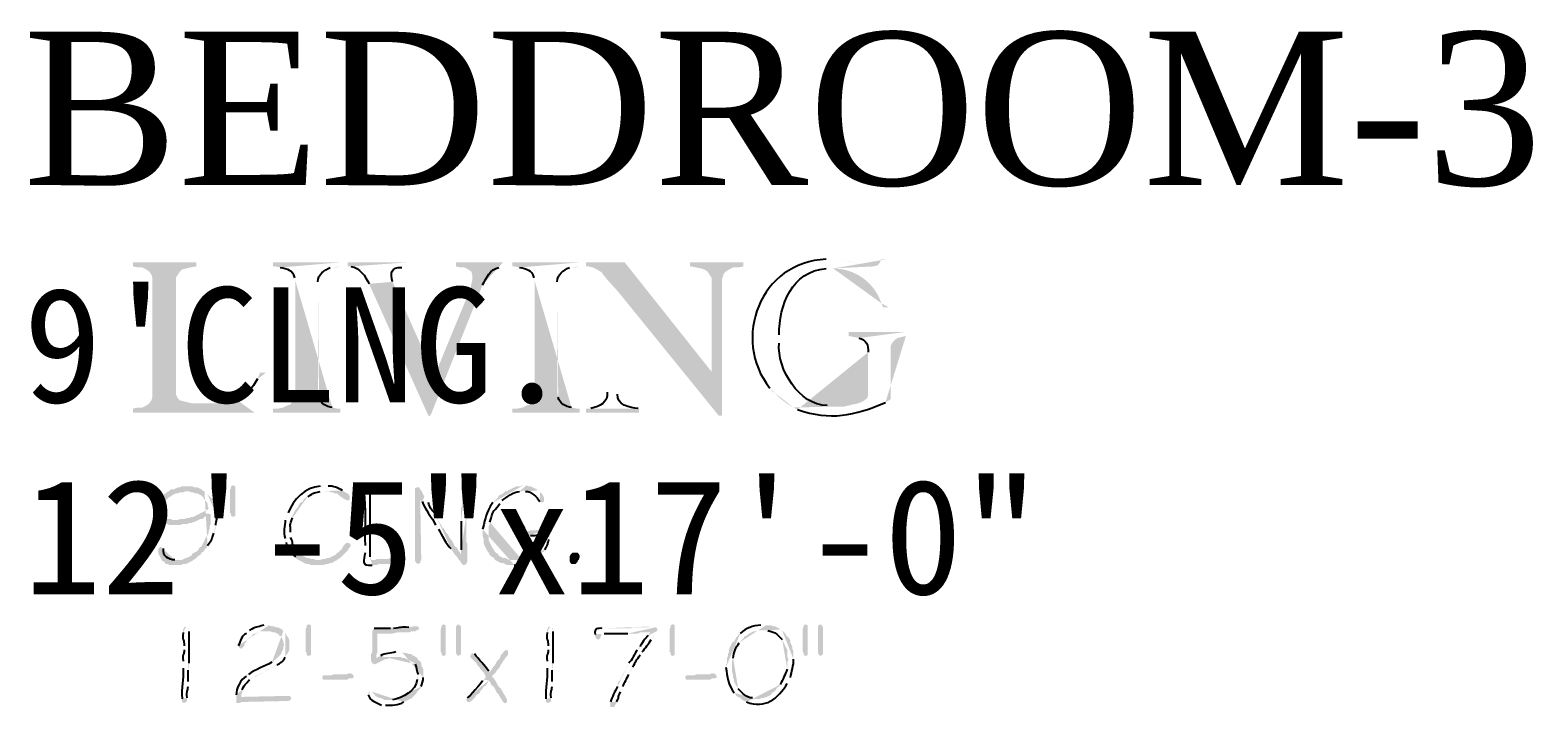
# Model space of a CAD drawing. Header units: inches. Extents: x -167 to 6071, y -6287 to -2731.
# Drawn here: x -69.9 to 8.5, y -5691 to -5655.6 of the extents above; entities that cross this region are included whole.
import ezdxf

# ---------------------------------------------------------------- set-up
doc = ezdxf.new("R2010")
doc.units = ezdxf.units.IN
doc.header["$LTSCALE"] = 96
doc.header["$MEASUREMENT"] = 0
doc.layers.add('Door label', color=5, linetype='Continuous', lineweight=5)
doc.layers.add('PDF_Geometry', color=7, linetype='Continuous', true_color=0x4a4a4a)
doc.layers.add('PDF_Solid Fills', color=7, linetype='Continuous')
doc.styles.get("Standard").update_dxf_attribs({"font": 'arial.ttf'})

msp = doc.modelspace()

# ---------------------------------------------------------------- hatches: boundary and pattern name
at = {"layer": 'PDF_Solid Fills', "transparency": 33554559}
for points in [[(-61.217, -5667.722), (-64.523, -5667.722), (-64.523, -5667.935), (-64.257, -5667.989), (-64.043, -5667.989), (-63.83, -5668.095), (-63.67, -5668.202), (-63.563, -5668.362), (-63.51, -5668.522), (-63.51, -5674.762), (-63.563, -5674.922), (-63.67, -5675.082), (-60.843, -5675.082), (-61.377, -5675.082), (-61.643, -5675.029), (-61.857, -5674.975), (-62.07, -5674.922), (-62.177, -5674.815), (-62.23, -5674.709), (-62.283, -5674.602), (-62.283, -5668.522), (-62.177, -5668.362), (-62.07, -5668.202), (-61.963, -5668.095), (-61.75, -5668.042), (-61.537, -5667.989), (-61.217, -5667.935)], [(-38.87, -5667.722), (-40.897, -5667.722), (-40.897, -5667.935), (-40.737, -5667.935), (-40.523, -5667.989), (-40.31, -5668.095), (-40.15, -5668.202), (-40.097, -5668.202), (-39.99, -5668.362), (-39.777, -5668.629), (-39.243, -5669.215), (-33.963, -5675.722), (-34.337, -5673.429)], [(-32.683, -5667.722), (-35.457, -5667.722), (-35.457, -5667.935), (-35.403, -5667.935), (-34.87, -5668.042), (-34.71, -5668.095), (-34.55, -5668.202), (-34.337, -5668.522), (-34.337, -5673.429), (-33.963, -5675.722), (-33.803, -5675.722), (-33.803, -5668.629), (-33.75, -5668.469), (-33.697, -5668.309), (-33.59, -5668.202), (-33.43, -5668.095), (-33.217, -5667.989), (-32.95, -5667.989), (-32.683, -5667.935)], [(-61.697, -5679.402), (-61.963, -5679.402), (-62.07, -5679.455), (-62.177, -5679.455), (-62.283, -5679.509), (-62.39, -5679.562), (-62.55, -5679.562), (-62.657, -5679.669), (-62.763, -5679.722), (-62.817, -5679.775), (-62.923, -5679.829), (-63.03, -5679.935), (-63.083, -5679.989), (-63.137, -5680.095), (-63.243, -5680.202), (-63.297, -5680.309), (-63.35, -5680.469), (-63.35, -5680.842), (-63.243, -5681.055), (-63.19, -5681.162), (-62.283, -5681.162), (-62.443, -5681.162), (-62.55, -5681.109), (-62.657, -5681.109), (-62.763, -5681.055), (-62.87, -5681.002), (-62.923, -5680.949), (-63.03, -5680.842), (-63.083, -5680.735), (-63.083, -5680.629), (-63.03, -5680.522), (-63.03, -5680.415), (-62.923, -5680.255), (-62.87, -5680.149), (-62.763, -5680.095), (-62.657, -5679.989), (-62.55, -5679.935), (-62.497, -5679.882), (-62.39, -5679.829), (-62.283, -5679.775), (-62.177, -5679.775), (-62.07, -5679.722), (-61.91, -5679.722), (-61.803, -5679.669), (-60.79, -5679.669), (-60.897, -5679.615), (-60.95, -5679.562), (-61.057, -5679.509), (-61.163, -5679.455), (-61.323, -5679.455), (-61.43, -5679.402), (-61.537, -5679.402)], [(-59.19, -5679.615), (-59.19, -5680.949), (-59.297, -5681.002), (-59.403, -5680.949), (-59.403, -5680.842), (-59.457, -5680.789), (-59.457, -5679.615), (-59.403, -5679.455), (-59.403, -5679.402), (-59.297, -5679.349), (-59.19, -5679.402)], [(-49.697, -5679.455), (-49.803, -5679.509), (-49.803, -5683.295), (-49.75, -5683.402), (-49.643, -5683.455), (-49.537, -5683.402), (-49.537, -5683.349), (-49.483, -5683.242), (-49.537, -5680.042), (-49.323, -5679.935), (-49.377, -5679.829), (-49.43, -5679.722), (-49.483, -5679.615), (-49.537, -5679.562), (-49.59, -5679.455)], [(-53.537, -5679.669), (-54.55, -5679.669), (-54.283, -5679.669), (-54.177, -5679.722), (-54.07, -5679.722), (-54.017, -5679.775), (-53.91, -5679.775), (-53.803, -5679.829), (-53.697, -5679.935), (-53.59, -5679.989), (-53.537, -5680.042), (-53.323, -5680.149), (-53.217, -5680.095), (-53.217, -5679.935), (-53.27, -5679.829), (-53.323, -5679.775), (-53.43, -5679.722)], [(-60.95, -5680.789), (-61.057, -5680.842), (-61.163, -5680.895), (-61.27, -5680.949), (-61.377, -5681.002), (-61.483, -5681.002), (-61.59, -5681.055), (-61.697, -5681.055), (-61.857, -5681.109), (-62.07, -5681.109), (-62.177, -5681.162), (-63.19, -5681.162), (-63.083, -5681.215), (-63.03, -5681.269), (-62.923, -5681.322), (-62.87, -5681.375), (-62.71, -5681.375), (-62.603, -5681.429), (-62.07, -5681.429), (-61.963, -5681.375), (-61.697, -5681.375), (-61.59, -5681.322), (-61.483, -5681.322), (-61.377, -5681.269), (-61.323, -5681.269), (-61.11, -5681.162), (-61.003, -5681.109), (-60.897, -5681.109), (-60.79, -5681.002), (-60.683, -5680.949), (-60.577, -5680.895), (-60.523, -5680.842)], [(-53.323, -5682.335), (-53.43, -5682.389), (-53.537, -5682.495), (-53.59, -5682.602), (-53.643, -5682.709), (-53.75, -5682.762), (-53.75, -5682.815), (-53.857, -5682.869), (-53.963, -5682.975), (-54.07, -5683.029), (-54.177, -5683.082), (-54.283, -5683.135), (-54.39, -5683.135), (-54.497, -5683.189), (-54.603, -5683.189), (-54.763, -5683.242), (-55.883, -5683.242), (-55.777, -5683.295), (-55.67, -5683.349), (-55.617, -5683.402), (-55.457, -5683.455), (-55.35, -5683.455), (-55.243, -5683.509), (-54.55, -5683.509), (-54.443, -5683.455), (-54.337, -5683.455), (-54.23, -5683.402), (-54.123, -5683.402), (-54.07, -5683.349), (-53.963, -5683.295), (-53.857, -5683.242), (-53.803, -5683.189), (-53.697, -5683.135), (-53.483, -5682.922), (-53.43, -5682.869), (-53.323, -5682.762), (-53.27, -5682.655), (-53.217, -5682.602), (-53.163, -5682.495), (-53.217, -5682.389)], [(-50.497, -5683.135), (-51.137, -5683.135), (-51.19, -5683.189), (-51.777, -5683.189), (-51.883, -5683.242), (-52.15, -5683.242), (-50.283, -5683.242), (-50.337, -5683.135), (-50.39, -5683.135)], [(-41.537, -5683.455), (-41.643, -5683.455), (-41.697, -5683.402), (-41.75, -5683.295), (-41.75, -5683.082), (-41.697, -5682.975), (-41.59, -5682.869), (-41.323, -5682.869), (-41.27, -5682.922), (-41.217, -5683.029), (-41.217, -5683.082), (-41.27, -5683.242), (-41.323, -5683.295), (-41.323, -5683.349), (-41.43, -5683.455)], [(-55.243, -5686.869), (-55.243, -5688.202), (-55.35, -5688.255), (-55.457, -5688.202), (-55.457, -5688.095), (-55.51, -5688.042), (-55.51, -5686.869), (-55.457, -5686.709), (-55.457, -5686.655), (-55.35, -5686.602), (-55.243, -5686.655)], [(-48.31, -5686.602), (-48.417, -5686.655), (-48.417, -5686.709), (-48.47, -5686.869), (-48.47, -5688.042), (-48.417, -5688.095), (-48.417, -5688.202), (-48.31, -5688.255), (-48.203, -5688.202), (-48.203, -5686.655)], [(-47.563, -5686.602), (-47.67, -5686.709), (-47.67, -5688.095), (-47.617, -5688.202), (-47.563, -5688.255), (-47.457, -5688.202), (-47.403, -5688.149), (-47.403, -5686.762), (-47.457, -5686.655)], [(-36.257, -5686.869), (-36.257, -5688.202), (-36.363, -5688.255), (-36.47, -5688.202), (-36.47, -5688.095), (-36.523, -5688.042), (-36.523, -5686.869), (-36.47, -5686.709), (-36.47, -5686.655), (-36.363, -5686.602), (-36.257, -5686.655)], [(-29.43, -5686.602), (-29.537, -5686.655), (-29.537, -5686.709), (-29.59, -5686.869), (-29.59, -5688.042), (-29.537, -5688.095), (-29.537, -5688.202), (-29.43, -5688.255), (-29.323, -5688.202), (-29.323, -5686.655)], [(-28.683, -5686.602), (-28.79, -5686.709), (-28.79, -5688.095), (-28.737, -5688.202), (-28.683, -5688.255), (-28.577, -5688.202), (-28.523, -5688.149), (-28.523, -5686.762), (-28.577, -5686.655)], [(-45.057, -5687.935), (-45.11, -5687.989), (-45.163, -5687.989), (-45.217, -5688.095), (-45.323, -5688.202), (-45.377, -5688.362), (-45.43, -5688.415), (-45.537, -5688.522), (-45.643, -5688.735), (-45.75, -5688.842), (-45.803, -5688.949), (-45.857, -5689.002), (-45.91, -5689.109), (-46.23, -5689.109), (-46.123, -5689.322), (-46.123, -5689.375), (-46.23, -5689.482), (-45.963, -5689.535), (-45.91, -5689.589), (-45.803, -5689.802), (-45.697, -5689.855), (-45.537, -5690.175), (-45.43, -5690.282), (-45.377, -5690.389), (-45.27, -5690.549), (-45.217, -5690.655), (-45.163, -5690.709), (-45.057, -5690.709), (-45.003, -5690.602), (-45.003, -5690.549), (-45.11, -5690.335), (-45.217, -5690.175), (-45.217, -5690.122), (-45.27, -5690.069), (-45.323, -5689.962), (-45.377, -5689.909), (-45.483, -5689.802), (-45.59, -5689.589), (-45.697, -5689.429), (-45.803, -5689.322), (-45.59, -5689.109), (-45.537, -5689.002), (-45.43, -5688.895), (-45.323, -5688.682), (-45.27, -5688.629), (-45.217, -5688.522), (-45.163, -5688.469), (-45.11, -5688.362), (-45.003, -5688.255), (-44.95, -5688.149), (-44.95, -5687.989)], [(-51.723, -5688.309), (-51.83, -5688.362), (-51.243, -5688.415), (-51.137, -5688.362), (-50.977, -5688.362), (-50.87, -5688.309), (-50.71, -5688.309)], [(-53.163, -5689.162), (-53.27, -5689.162), (-53.377, -5689.215), (-54.07, -5689.215), (-54.177, -5689.269), (-54.603, -5689.269), (-54.657, -5689.375), (-54.603, -5689.482), (-53.323, -5689.482), (-53.27, -5689.429), (-53.11, -5689.429), (-53.003, -5689.375), (-53.003, -5689.322), (-53.057, -5689.215)], [(-34.23, -5689.162), (-34.337, -5689.162), (-34.443, -5689.215), (-35.137, -5689.215), (-35.243, -5689.269), (-35.67, -5689.269), (-35.723, -5689.375), (-35.67, -5689.482), (-34.39, -5689.482), (-34.337, -5689.429), (-34.177, -5689.429), (-34.07, -5689.375), (-34.07, -5689.322), (-34.123, -5689.215)], [(-56.417, -5690.335), (-58.87, -5690.389), (-59.137, -5690.389), (-59.137, -5690.709), (-58.923, -5690.709), (-58.87, -5690.655), (-56.47, -5690.602), (-56.417, -5690.602), (-56.31, -5690.549), (-56.257, -5690.495), (-56.31, -5690.389), (-56.31, -5690.335)]]:
    msp.add_hatch(color=256, dxfattribs=at).paths.add_polyline_path(points)
h = msp.add_hatch(color=256, dxfattribs=at)
h.paths.add_polyline_path([(-53.697, -5667.722), (-57.217, -5667.722), (-57.217, -5667.935), (-57.11, -5667.935), (-56.843, -5667.989)], flags=0)
h.paths.add_polyline_path([(-56.097, -5668.522), (-56.043, -5668.735), (-56.043, -5674.655), (-56.097, -5674.815), (-56.31, -5675.135), (-56.47, -5675.189), (-56.683, -5675.295), (-56.95, -5675.349), (-57.217, -5675.349), (-57.217, -5675.562), (-53.697, -5675.562), (-53.697, -5675.349), (-53.857, -5675.349), (-54.123, -5675.295)], flags=0)
h.paths.add_polyline_path([(-54.817, -5674.762), (-54.87, -5674.549), (-54.87, -5668.735)], flags=0)
h.paths.add_polyline_path([(-54.23, -5667.989), (-53.963, -5667.989), (-53.697, -5667.935)], flags=0)
h = msp.add_hatch(color=256, dxfattribs=at)
h.paths.add_polyline_path([(-50.177, -5667.722), (-53.323, -5667.722), (-53.323, -5667.935), (-53.163, -5667.935)], flags=0)
h.paths.add_polyline_path([(-52.203, -5668.842), (-49.11, -5675.722), (-48.79, -5673.642), (-50.977, -5668.735)], flags=0)
h.paths.add_polyline_path([(-50.497, -5667.989), (-50.177, -5667.935)], flags=0)
h = msp.add_hatch(color=256, dxfattribs=at)
h.paths.add_polyline_path([(-45.217, -5667.722), (-47.67, -5667.722), (-47.67, -5667.935), (-47.457, -5667.989), (-47.243, -5667.989), (-47.03, -5668.095), (-46.87, -5668.202), (-46.817, -5668.415), (-46.817, -5668.629), (-46.87, -5668.842), (-46.923, -5669.109), (-48.79, -5673.642), (-49.11, -5675.722), (-49.003, -5675.722), (-46.283, -5668.895)], flags=0)
h.paths.add_polyline_path([(-45.43, -5667.989), (-45.217, -5667.935)], flags=0)
h = msp.add_hatch(color=256, dxfattribs=at)
h.paths.add_polyline_path([(-41.217, -5667.722), (-44.737, -5667.722), (-44.737, -5667.935), (-44.63, -5667.935), (-44.363, -5667.989)], flags=0)
h.paths.add_polyline_path([(-43.617, -5668.522), (-43.563, -5668.735), (-43.563, -5674.655), (-43.617, -5674.815), (-43.83, -5675.135), (-43.99, -5675.189), (-44.203, -5675.295), (-44.47, -5675.349), (-44.737, -5675.349), (-44.737, -5675.562), (-41.217, -5675.562), (-41.217, -5675.349), (-41.377, -5675.349), (-41.643, -5675.295)], flags=0)
h.paths.add_polyline_path([(-42.337, -5674.762), (-42.39, -5674.549), (-42.39, -5668.735)], flags=0)
h.paths.add_polyline_path([(-41.75, -5667.989), (-41.483, -5667.989), (-41.217, -5667.935)], flags=0)
h = msp.add_hatch(color=256, dxfattribs=at)
h.paths.add_polyline_path([(-28.15, -5667.562), (-28.363, -5667.562)], flags=0)
h.paths.add_polyline_path([(-31.297, -5674.282), (-31.137, -5674.495), (-31.083, -5674.495)], flags=0)
h.paths.add_polyline_path([(-31.083, -5674.495, 0.080013), (-30.07, -5675.295)], flags=0)
h.paths.add_polyline_path([(-30.07, -5675.295), (-27.883, -5675.242), (-28.097, -5675.242), (-28.31, -5675.189)], flags=0)
h.paths.add_polyline_path([(-30.817, -5671.935), (-30.817, -5671.509)], flags=0)
h.paths.add_polyline_path([(-28.363, -5668.042), (-28.097, -5668.042), (-25.91, -5667.935), (-26.07, -5667.935)], flags=0)
h.paths.add_polyline_path([(-27.67, -5667.562, 0.007389), (-26.07, -5667.935)], flags=0)
h.paths.add_polyline_path([(-27.67, -5667.562), (-27.937, -5667.562)], flags=0)
h = msp.add_hatch(color=256, dxfattribs=at)
h.paths.add_polyline_path([(-25.217, -5667.562), (-25.483, -5667.562), (-25.59, -5667.775), (-25.697, -5667.882), (-25.91, -5667.935), (-28.097, -5668.042), (-27.99, -5668.042)], flags=0)
h.paths.add_polyline_path([(-25.483, -5669.855, 0.323369), (-27.99, -5668.042)], flags=0)
h.paths.add_polyline_path([(-25.483, -5669.855), (-25.377, -5670.069), (-25.11, -5670.069)], flags=0)
h = msp.add_hatch(color=256, dxfattribs=at)
h.paths.add_polyline_path([(-39.777, -5668.629), (-39.777, -5674.495)], flags=0)
h.paths.add_polyline_path([(-40.63, -5675.349), (-40.897, -5675.349), (-40.897, -5675.562), (-38.123, -5675.562), (-38.123, -5675.349), (-38.177, -5675.349)], flags=0)
h.paths.add_polyline_path([(-39.243, -5674.602), (-39.243, -5669.215)], flags=0)
h = msp.add_hatch(color=256, dxfattribs=at)
h.paths.add_polyline_path([(-24.203, -5671.349), (-27.19, -5671.349), (-27.19, -5671.562), (-26.657, -5671.669)], flags=0)
h.paths.add_polyline_path([(-26.177, -5672.415), (-26.177, -5674.655), (-26.23, -5674.815), (-26.443, -5674.975), (-26.71, -5675.082), (-26.977, -5675.135), (-27.19, -5675.189), (-27.403, -5675.242), (-27.883, -5675.242), (-30.07, -5675.295), (-29.857, -5675.402)], flags=0)
h.paths.add_polyline_path([(-25.27, -5675.029), (-25.003, -5674.869), (-25.003, -5672.095), (-24.897, -5671.882), (-24.79, -5671.775), (-24.63, -5671.669), (-24.417, -5671.615), (-24.203, -5671.562)], flags=0)
h = msp.add_hatch(color=256, dxfattribs=at)
h.paths.add_polyline_path([(-57.59, -5673.482), (-57.91, -5673.482), (-57.91, -5673.535), (-58.017, -5673.802)], flags=0)
h.paths.add_polyline_path([(-59.137, -5674.869), (-59.297, -5674.922), (-59.51, -5674.975), (-59.723, -5675.029), (-59.99, -5675.029), (-60.257, -5675.082), (-63.67, -5675.082), (-63.83, -5675.189), (-64.043, -5675.295), (-64.257, -5675.295), (-64.523, -5675.349), (-64.523, -5675.562), (-58.177, -5675.562)], flags=0)
h = msp.add_hatch(color=256, dxfattribs=at)
h.paths.add_polyline_path([(-54.55, -5679.349), (-54.657, -5679.349), (-54.763, -5679.402)], flags=0)
h.paths.add_polyline_path([(-56.417, -5680.789), (-56.523, -5681.002), (-56.577, -5681.162)], flags=0)
h.paths.add_polyline_path([(-56.577, -5682.122), (-56.577, -5682.229), (-56.523, -5682.335)], flags=0)
h.paths.add_polyline_path([(-56.043, -5683.082), (-55.99, -5683.189), (-55.883, -5683.242), (-54.87, -5683.242), (-54.977, -5683.242), (-55.137, -5683.189), (-55.243, -5683.189), (-55.35, -5683.135), (-55.457, -5683.135), (-55.563, -5683.082), (-55.67, -5683.029), (-55.723, -5682.975), (-55.83, -5682.869), (-55.937, -5682.815), (-55.937, -5682.762), (-56.043, -5682.655), (-56.097, -5682.602)], flags=0)
h.paths.add_polyline_path([(-56.31, -5682.069), (-56.31, -5681.802)], flags=0)
h.paths.add_polyline_path([(-56.203, -5681.055), (-56.203, -5680.949), (-56.043, -5680.629), (-55.937, -5680.522), (-55.883, -5680.415), (-55.83, -5680.309), (-55.777, -5680.255), (-55.67, -5680.202), (-55.617, -5680.095), (-55.51, -5679.989), (-55.403, -5679.935)], flags=0)
h.paths.add_polyline_path([(-54.763, -5679.669), (-53.537, -5679.669), (-53.59, -5679.615)], flags=0)
h.paths.add_polyline_path([(-54.337, -5679.402), (-54.443, -5679.349)], flags=0)
h = msp.add_hatch(color=256, dxfattribs=at)
h.paths.add_polyline_path([(-52.31, -5679.455), (-52.417, -5679.509), (-52.47, -5679.669)], flags=0)
h.paths.add_polyline_path([(-52.417, -5682.495), (-52.417, -5682.869)], flags=0)
h.paths.add_polyline_path([(-52.043, -5683.509), (-51.83, -5683.509), (-51.67, -5683.455), (-50.977, -5683.455), (-50.87, -5683.402), (-50.497, -5683.402), (-50.39, -5683.349), (-50.337, -5683.349), (-50.283, -5683.242), (-52.15, -5683.242), (-52.15, -5683.082)], flags=0)
h.paths.add_polyline_path([(-52.15, -5679.615), (-52.203, -5679.509)], flags=0)
h = msp.add_hatch(color=256, dxfattribs=at)
h.paths.add_polyline_path([(-47.19, -5679.455), (-47.297, -5679.509), (-47.35, -5679.669), (-47.35, -5680.469), (-47.403, -5680.522), (-47.403, -5681.215)], flags=0)
h.paths.add_polyline_path([(-47.403, -5682.709), (-47.403, -5682.975), (-47.723, -5682.975), (-47.617, -5683.082), (-47.563, -5683.189), (-47.457, -5683.295), (-47.403, -5683.402), (-47.35, -5683.455), (-47.297, -5683.509), (-47.243, -5683.509), (-47.137, -5683.455), (-47.083, -5683.349), (-47.083, -5682.389), (-47.137, -5682.282), (-47.137, -5681.109), (-47.083, -5681.002), (-47.083, -5680.629)], flags=0)
h.paths.add_polyline_path([(-47.083, -5679.775), (-47.083, -5679.509)], flags=0)
h = msp.add_hatch(color=256, dxfattribs=at)
h.paths.add_polyline_path([(-44.15, -5679.349), (-44.203, -5679.349), (-44.31, -5679.402), (-44.523, -5679.402), (-44.63, -5679.455), (-44.737, -5679.509), (-44.843, -5679.562), (-44.95, -5679.615), (-45.057, -5679.669), (-45.11, -5679.669), (-45.217, -5679.775), (-45.323, -5679.829), (-45.43, -5679.882), (-45.483, -5679.989), (-45.59, -5680.095), (-45.643, -5680.149), (-45.75, -5680.255)], flags=0)
h.paths.add_polyline_path([(-46.283, -5681.642), (-46.283, -5682.015), (-46.23, -5682.122), (-46.23, -5682.389), (-46.177, -5682.495), (-46.123, -5682.602), (-46.07, -5682.709), (-46.017, -5682.815), (-45.963, -5682.869), (-45.91, -5682.975), (-45.803, -5683.082), (-45.697, -5683.135), (-45.643, -5683.242), (-45.537, -5683.295), (-45.43, -5683.349), (-45.323, -5683.402), (-45.217, -5683.402), (-45.11, -5683.455), (-45.003, -5683.509), (-44.63, -5683.509)], flags=0)
h.paths.add_polyline_path([(-44.043, -5683.455), (-43.937, -5683.402), (-43.83, -5683.349), (-43.723, -5683.295), (-43.617, -5683.242), (-44.897, -5683.242), (-45.003, -5683.189), (-45.11, -5683.135), (-45.217, -5683.135), (-45.323, -5683.082), (-45.43, -5683.029), (-45.483, -5682.922), (-45.59, -5682.869), (-45.643, -5682.815), (-45.697, -5682.709), (-45.75, -5682.655), (-45.963, -5682.229), (-45.963, -5681.482), (-45.91, -5681.375), (-45.91, -5681.269)], flags=0)
h.paths.add_polyline_path([(-45.377, -5680.309), (-45.323, -5680.255), (-45.27, -5680.149)], flags=0)
h.paths.add_polyline_path([(-44.363, -5679.669), (-44.257, -5679.669), (-44.15, -5679.615), (-43.403, -5679.615), (-43.457, -5679.562), (-43.563, -5679.509), (-43.67, -5679.455), (-43.777, -5679.402), (-43.883, -5679.402), (-43.99, -5679.349)], flags=0)
h = msp.add_hatch(color=256, dxfattribs=at)
h.paths.add_polyline_path([(-43.403, -5679.615), (-44.15, -5679.615), (-44.043, -5679.669)], flags=0)
h.paths.add_polyline_path([(-43.297, -5680.202), (-43.19, -5680.255), (-43.083, -5680.202), (-43.083, -5679.989), (-43.19, -5679.775), (-43.297, -5679.722)], flags=0)
h = msp.add_hatch(color=256, dxfattribs=at)
h.paths.add_polyline_path([(-60.79, -5679.669), (-61.697, -5679.669), (-61.59, -5679.669), (-61.483, -5679.722), (-61.377, -5679.722), (-61.27, -5679.775), (-61.163, -5679.775), (-61.057, -5679.829), (-60.95, -5679.882), (-60.897, -5679.935), (-60.843, -5679.989), (-60.79, -5680.095), (-60.683, -5680.202), (-60.63, -5680.309), (-60.63, -5680.415), (-60.577, -5680.522), (-60.63, -5680.629), (-60.737, -5680.682), (-60.843, -5680.735), (-60.95, -5680.789), (-60.523, -5680.842), (-60.47, -5680.842), (-60.47, -5681.375), (-60.523, -5681.482), (-60.523, -5681.642), (-60.577, -5681.749), (-60.577, -5681.855), (-60.63, -5681.962), (-60.683, -5682.015), (-60.95, -5682.549), (-61.057, -5682.602), (-61.11, -5682.709), (-61.217, -5682.815), (-61.43, -5682.922), (-61.483, -5683.029), (-61.59, -5683.082), (-61.697, -5683.135), (-61.75, -5683.135), (-61.857, -5683.189), (-61.963, -5683.242), (-62.337, -5683.242), (-61.43, -5683.295), (-61.377, -5683.242), (-61.27, -5683.189), (-61.217, -5683.135), (-61.11, -5683.029), (-61.003, -5682.975), (-60.95, -5682.869), (-60.843, -5682.815), (-60.79, -5682.709), (-60.683, -5682.602), (-60.63, -5682.495)], flags=0)
h.paths.add_polyline_path([(-60.31, -5681.855), (-60.257, -5681.802), (-60.257, -5681.695), (-60.203, -5681.589), (-60.203, -5681.429)], flags=0)
h.paths.add_polyline_path([(-60.203, -5680.789), (-60.203, -5680.522), (-60.31, -5680.309), (-60.31, -5680.202), (-60.363, -5680.095), (-60.417, -5680.042), (-60.523, -5679.935), (-60.63, -5679.829), (-60.683, -5679.722)], flags=0)
h = msp.add_hatch(color=256, dxfattribs=at)
h.paths.add_polyline_path([(-49.323, -5679.935), (-49.537, -5680.042), (-49.537, -5680.095), (-49.43, -5680.202)], flags=0)
h.paths.add_polyline_path([(-48.737, -5681.429), (-48.683, -5681.535), (-48.577, -5681.642)], flags=0)
h.paths.add_polyline_path([(-47.937, -5682.655), (-47.83, -5682.815), (-47.723, -5682.975), (-47.403, -5682.975), (-47.457, -5682.869), (-47.51, -5682.815), (-47.563, -5682.709), (-47.617, -5682.602), (-47.723, -5682.549), (-47.83, -5682.335), (-47.883, -5682.229), (-47.99, -5682.122), (-48.097, -5681.909), (-48.203, -5681.802), (-48.31, -5681.589), (-48.363, -5681.589), (-48.417, -5681.482), (-48.47, -5681.375), (-48.523, -5681.322), (-48.79, -5680.789)], flags=0)
h.paths.add_polyline_path([(-49.11, -5680.255), (-49.163, -5680.149), (-49.217, -5680.042)], flags=0)
h = msp.add_hatch(color=256, dxfattribs=at)
h.paths.add_polyline_path([(-42.923, -5681.589), (-43.51, -5681.695), (-43.777, -5681.695), (-43.883, -5681.749), (-44.363, -5681.749), (-44.47, -5681.802), (-44.577, -5681.802), (-44.63, -5681.909), (-44.577, -5682.015), (-44.523, -5682.015), (-44.417, -5682.069), (-44.31, -5682.069), (-44.203, -5682.015), (-43.883, -5682.015), (-43.777, -5681.962)], flags=0)
h.paths.add_polyline_path([(-43.19, -5681.909), (-43.083, -5681.909), (-42.763, -5681.855), (-42.763, -5681.749), (-42.817, -5681.642)], flags=0)
h = msp.add_hatch(color=256, dxfattribs=at)
h.paths.add_polyline_path([(-42.763, -5681.855), (-43.083, -5681.909), (-43.083, -5681.962)], flags=0)
h.paths.add_polyline_path([(-43.457, -5682.815), (-43.563, -5682.869), (-43.563, -5682.922), (-43.67, -5682.975)], flags=0)
h.paths.add_polyline_path([(-44.417, -5683.242), (-44.577, -5683.242), (-43.617, -5683.242), (-43.51, -5683.189), (-43.457, -5683.135), (-43.35, -5683.082), (-43.243, -5682.975), (-43.19, -5682.869), (-43.083, -5682.815), (-43.03, -5682.709)], flags=0)
h.paths.add_polyline_path([(-42.817, -5682.175), (-42.763, -5682.069), (-42.763, -5681.962)], flags=0)
h = msp.add_hatch(color=256, dxfattribs=at)
h.paths.add_polyline_path([(-63.083, -5682.549), (-63.137, -5682.602), (-63.19, -5682.655), (-63.19, -5682.922), (-63.03, -5683.242), (-62.977, -5683.295), (-62.87, -5683.349), (-62.817, -5683.455), (-62.71, -5683.455), (-62.603, -5683.509), (-62.017, -5683.509), (-61.91, -5683.455), (-61.75, -5683.455), (-61.643, -5683.402), (-61.537, -5683.349), (-61.43, -5683.295), (-62.337, -5683.242)], flags=0)
h.paths.add_polyline_path([(-62.923, -5682.655), (-62.977, -5682.549)], flags=0)
h = msp.add_hatch(color=256, dxfattribs=at)
h.paths.add_polyline_path([(-61.75, -5686.709), (-61.857, -5686.762), (-61.91, -5686.922), (-61.91, -5687.029)], flags=0)
h.paths.add_polyline_path([(-61.857, -5687.722), (-61.857, -5687.935)], flags=0)
h.paths.add_polyline_path([(-61.91, -5688.522), (-61.91, -5688.895)], flags=0)
h.paths.add_polyline_path([(-61.963, -5690.495), (-61.963, -5690.655), (-61.857, -5690.709), (-61.75, -5690.655), (-61.697, -5690.602), (-61.697, -5690.442)], flags=0)
h.paths.add_polyline_path([(-61.643, -5689.855), (-61.643, -5689.589)], flags=0)
h.paths.add_polyline_path([(-61.643, -5689.002), (-61.643, -5688.735), (-61.59, -5688.629)], flags=0)
h.paths.add_polyline_path([(-61.59, -5686.975), (-61.59, -5686.869), (-61.643, -5686.762)], flags=0)
h = msp.add_hatch(color=256, dxfattribs=at)
h.paths.add_polyline_path([(-57.537, -5686.655), (-57.697, -5686.655)], flags=0)
h.paths.add_polyline_path([(-58.443, -5686.922), (-58.497, -5686.975), (-58.603, -5687.082)], flags=0)
h.paths.add_polyline_path([(-59.03, -5687.722), (-58.977, -5687.829), (-58.87, -5687.882), (-58.817, -5687.829), (-58.71, -5687.722), (-58.71, -5687.669), (-58.657, -5687.562), (-58.603, -5687.509), (-58.603, -5687.455), (-58.55, -5687.402), (-58.443, -5687.295), (-58.337, -5687.242), (-58.283, -5687.135), (-58.177, -5687.082), (-58.123, -5687.082), (-58.017, -5687.029), (-57.91, -5686.975), (-56.683, -5686.975), (-56.737, -5686.869), (-56.843, -5686.815), (-56.95, -5686.762), (-57.057, -5686.762), (-57.163, -5686.709), (-57.27, -5686.709), (-57.43, -5686.655)], flags=0)
h = msp.add_hatch(color=256, dxfattribs=at)
h.paths.add_polyline_path([(-49.75, -5686.709), (-49.91, -5686.709), (-50.123, -5686.762)], flags=0)
h.paths.add_polyline_path([(-50.923, -5686.815), (-51.083, -5686.815)], flags=0)
h.paths.add_polyline_path([(-51.937, -5686.815), (-51.99, -5686.869), (-52.043, -5686.975), (-52.043, -5688.042), (-52.097, -5688.149), (-52.097, -5688.522), (-52.043, -5688.629), (-51.937, -5688.682), (-51.883, -5688.682), (-51.777, -5688.629), (-51.67, -5688.575), (-51.563, -5688.522), (-51.457, -5688.469), (-51.35, -5688.415), (-51.243, -5688.415), (-51.83, -5688.362), (-51.83, -5688.202), (-51.777, -5688.095), (-51.777, -5687.082), (-50.977, -5687.082), (-50.763, -5687.029), (-50.123, -5687.029), (-50.017, -5686.975), (-49.803, -5686.975), (-49.75, -5686.922), (-49.697, -5686.922), (-49.643, -5686.869), (-49.59, -5686.869), (-49.59, -5686.815), (-49.643, -5686.762), (-49.643, -5686.709)], flags=0)
h = msp.add_hatch(color=256, dxfattribs=at)
h.paths.add_polyline_path([(-42.763, -5686.709), (-42.87, -5686.762), (-42.923, -5686.922), (-42.923, -5687.029)], flags=0)
h.paths.add_polyline_path([(-42.87, -5687.722), (-42.87, -5687.935)], flags=0)
h.paths.add_polyline_path([(-42.923, -5688.522), (-42.923, -5688.895)], flags=0)
h.paths.add_polyline_path([(-42.977, -5690.495), (-42.977, -5690.655), (-42.87, -5690.709), (-42.763, -5690.655), (-42.71, -5690.602), (-42.71, -5690.442)], flags=0)
h.paths.add_polyline_path([(-42.657, -5689.855), (-42.657, -5689.589)], flags=0)
h.paths.add_polyline_path([(-42.657, -5689.002), (-42.657, -5688.735), (-42.603, -5688.629)], flags=0)
h.paths.add_polyline_path([(-42.603, -5686.975), (-42.603, -5686.869), (-42.657, -5686.762)], flags=0)
h = msp.add_hatch(color=256, dxfattribs=at)
h.paths.add_polyline_path([(-37.377, -5686.709), (-37.537, -5686.709), (-37.643, -5686.762), (-38.443, -5686.762), (-38.55, -5686.815), (-40.043, -5686.815)], flags=0)
h.paths.add_polyline_path([(-40.417, -5687.135), (-40.417, -5687.242), (-40.363, -5687.295), (-40.363, -5687.349), (-40.257, -5687.402), (-40.15, -5687.349), (-40.15, -5687.295), (-40.097, -5687.189), (-40.097, -5687.135), (-40.15, -5687.082), (-39.937, -5687.082)], flags=0)
h.paths.add_polyline_path([(-38.71, -5687.082), (-38.177, -5687.082), (-38.07, -5687.029), (-37.537, -5687.029), (-37.217, -5686.975), (-37.163, -5686.922), (-37.163, -5686.869), (-37.217, -5686.762), (-37.27, -5686.762)], flags=0)
h = msp.add_hatch(color=256, dxfattribs=at)
h.paths.add_polyline_path([(-31.617, -5686.602), (-31.777, -5686.655)], flags=0)
h.paths.add_polyline_path([(-32.843, -5687.082), (-32.95, -5687.135), (-32.95, -5687.189), (-33.057, -5687.295), (-33.163, -5687.509), (-33.27, -5687.562), (-33.377, -5687.775), (-33.43, -5687.935), (-33.43, -5688.042), (-33.483, -5688.149), (-33.483, -5688.255), (-33.537, -5688.362), (-33.537, -5688.629), (-33.59, -5688.735), (-33.59, -5688.842)], flags=0)
h.paths.add_polyline_path([(-33.163, -5690.175), (-33.057, -5690.282), (-33.057, -5690.335), (-32.95, -5690.389), (-32.843, -5690.442), (-32.737, -5690.549), (-31.937, -5690.495), (-32.097, -5690.495), (-32.203, -5690.442)], flags=0)
h.paths.add_polyline_path([(-32.95, -5689.962), (-33.003, -5689.855), (-33.057, -5689.802), (-33.163, -5689.589), (-33.163, -5689.482), (-33.217, -5689.375), (-33.217, -5689.215), (-33.27, -5689.109), (-33.27, -5688.522), (-33.217, -5688.362)], flags=0)
h.paths.add_polyline_path([(-32.897, -5687.562), (-32.683, -5687.349), (-32.63, -5687.242), (-32.523, -5687.189), (-32.417, -5687.135), (-32.363, -5687.082), (-32.257, -5687.029), (-32.15, -5686.975), (-32.043, -5686.975), (-31.883, -5686.922), (-31.67, -5686.922), (-30.763, -5686.869), (-30.817, -5686.815), (-30.923, -5686.762), (-31.03, -5686.709), (-31.137, -5686.709), (-31.243, -5686.655), (-31.51, -5686.655)], flags=0)
h = msp.add_hatch(color=256, dxfattribs=at)
h.paths.add_polyline_path([(-56.683, -5686.975), (-57.537, -5686.975), (-57.323, -5686.975), (-57.217, -5687.029), (-57.11, -5687.029), (-57.003, -5687.082), (-56.897, -5687.135), (-56.897, -5687.189), (-56.79, -5687.242), (-56.683, -5687.455), (-56.683, -5687.562), (-56.63, -5687.669), (-56.683, -5687.775), (-56.683, -5687.882), (-56.79, -5688.095), (-56.79, -5688.149), (-56.897, -5688.255), (-56.95, -5688.309), (-57.057, -5688.415), (-57.163, -5688.469), (-57.163, -5688.522), (-57.27, -5688.575)], flags=0)
h.paths.add_polyline_path([(-58.497, -5689.215), (-58.55, -5689.215), (-58.603, -5689.322)], flags=0)
h.paths.add_polyline_path([(-59.137, -5690.282), (-59.137, -5690.389), (-58.87, -5690.389), (-58.87, -5690.282), (-58.817, -5690.122), (-58.817, -5690.015)], flags=0)
h.paths.add_polyline_path([(-58.443, -5689.482), (-58.337, -5689.429), (-58.23, -5689.375), (-58.123, -5689.269), (-58.017, -5689.269), (-57.803, -5689.162), (-57.75, -5689.109), (-57.59, -5689.055), (-57.483, -5689.002), (-57.323, -5688.895), (-57.217, -5688.842), (-57.11, -5688.789), (-57.003, -5688.735)], flags=0)
h.paths.add_polyline_path([(-56.577, -5688.309), (-56.523, -5688.202), (-56.47, -5688.149), (-56.417, -5688.042), (-56.363, -5687.935), (-56.363, -5687.455), (-56.417, -5687.295), (-56.47, -5687.242), (-56.577, -5687.029)], flags=0)
h = msp.add_hatch(color=256, dxfattribs=at)
h.paths.add_polyline_path([(-37.217, -5686.975), (-37.537, -5687.029), (-37.59, -5687.082), (-37.643, -5687.189)], flags=0)
h.paths.add_polyline_path([(-38.07, -5687.775), (-38.123, -5687.882), (-38.23, -5687.935)], flags=0)
h.paths.add_polyline_path([(-38.657, -5688.629), (-38.87, -5689.055), (-38.923, -5689.162), (-38.977, -5689.215), (-38.977, -5689.269), (-39.03, -5689.375), (-39.083, -5689.482), (-39.19, -5689.589), (-39.243, -5689.749), (-39.243, -5689.855)], flags=0)
h.paths.add_polyline_path([(-39.617, -5690.655), (-39.617, -5690.922), (-39.403, -5690.922), (-39.403, -5690.869), (-39.297, -5690.709), (-39.297, -5690.655)], flags=0)
h.paths.add_polyline_path([(-39.083, -5690.122), (-39.03, -5689.962), (-38.977, -5689.855)], flags=0)
h.paths.add_polyline_path([(-38.657, -5689.215), (-38.55, -5689.002), (-38.497, -5688.895), (-38.443, -5688.842)], flags=0)
h.paths.add_polyline_path([(-38.07, -5688.202), (-38.017, -5688.149), (-37.963, -5688.042)], flags=0)
h.paths.add_polyline_path([(-37.483, -5687.402), (-37.377, -5687.295), (-37.323, -5687.135), (-37.27, -5687.082)], flags=0)
h = msp.add_hatch(color=256, dxfattribs=at)
h.paths.add_polyline_path([(-30.763, -5686.869), (-31.67, -5686.922), (-31.403, -5686.922)], flags=0)
h.paths.add_polyline_path([(-30.657, -5687.402), (-30.55, -5687.615), (-30.497, -5687.722), (-30.443, -5687.829), (-30.39, -5687.935), (-30.39, -5688.309), (-30.337, -5688.415), (-30.337, -5688.469), (-30.39, -5688.575), (-30.39, -5688.949)], flags=0)
h.paths.add_polyline_path([(-30.763, -5689.749), (-30.817, -5689.855), (-30.923, -5689.909), (-30.977, -5690.015), (-31.083, -5690.122), (-31.19, -5690.175), (-31.243, -5690.282), (-31.35, -5690.335), (-31.457, -5690.389), (-31.617, -5690.442), (-31.723, -5690.442), (-31.83, -5690.495), (-31.937, -5690.495), (-32.737, -5690.549), (-32.63, -5690.602), (-32.523, -5690.655)], flags=0)
h.paths.add_polyline_path([(-30.39, -5689.695), (-30.23, -5689.375)], flags=0)
h.paths.add_polyline_path([(-30.07, -5688.415), (-30.07, -5688.042), (-30.123, -5687.882), (-30.123, -5687.775), (-30.23, -5687.562), (-30.23, -5687.455), (-30.283, -5687.349), (-30.337, -5687.295), (-30.443, -5687.189), (-30.497, -5687.082), (-30.55, -5687.029), (-30.657, -5686.922)], flags=0)
h = msp.add_hatch(color=256, dxfattribs=at)
h.paths.add_polyline_path([(-50.657, -5688.042), (-50.817, -5688.042)], flags=0)
h.paths.add_polyline_path([(-51.617, -5688.255), (-51.723, -5688.309), (-50.55, -5688.309), (-50.443, -5688.362), (-50.337, -5688.362), (-50.23, -5688.415), (-50.123, -5688.469), (-50.017, -5688.522), (-49.963, -5688.575), (-49.91, -5688.575), (-49.803, -5688.682)], flags=0)
h.paths.add_polyline_path([(-49.643, -5689.215), (-49.643, -5689.269), (-49.697, -5689.375), (-49.697, -5689.482)], flags=0)
h.paths.add_polyline_path([(-50.977, -5690.549), (-51.19, -5690.549), (-50.177, -5690.549), (-50.07, -5690.495), (-49.963, -5690.442), (-49.75, -5690.229), (-49.697, -5690.122), (-49.59, -5690.015), (-49.537, -5689.962), (-49.483, -5689.855)], flags=0)
h.paths.add_polyline_path([(-49.377, -5689.375), (-49.377, -5688.949), (-49.483, -5688.735), (-49.483, -5688.629), (-49.537, -5688.522), (-49.643, -5688.469), (-49.697, -5688.362), (-49.75, -5688.309), (-49.857, -5688.255), (-49.963, -5688.202), (-50.017, -5688.149), (-50.123, -5688.149), (-50.283, -5688.095), (-50.39, -5688.095), (-50.497, -5688.042)], flags=0)
h = msp.add_hatch(color=256, dxfattribs=at)
h.paths.add_polyline_path([(-46.817, -5688.095), (-46.87, -5688.149), (-46.923, -5688.255), (-46.923, -5688.309), (-46.87, -5688.362), (-46.603, -5688.629), (-46.55, -5688.735), (-46.443, -5688.842), (-46.39, -5688.949), (-46.283, -5689.055), (-46.23, -5689.109), (-45.91, -5689.109), (-45.963, -5689.055)], flags=0)
h.paths.add_polyline_path([(-46.71, -5688.149), (-46.763, -5688.149)], flags=0)
h = msp.add_hatch(color=256, dxfattribs=at)
h.paths.add_polyline_path([(-46.23, -5689.482), (-46.283, -5689.535)], flags=0)
h.paths.add_polyline_path([(-47.083, -5690.442), (-47.137, -5690.549), (-47.083, -5690.655), (-46.977, -5690.655), (-46.87, -5690.602), (-46.763, -5690.495), (-46.657, -5690.389), (-46.603, -5690.282), (-46.497, -5690.229), (-46.443, -5690.175), (-46.39, -5690.069), (-46.283, -5689.962), (-46.23, -5689.855), (-46.123, -5689.802), (-46.017, -5689.642), (-45.963, -5689.535)], flags=0)
h = msp.add_hatch(color=256, dxfattribs=at)
h.paths.add_polyline_path([(-52.15, -5690.122), (-52.203, -5690.122), (-52.257, -5690.229), (-52.257, -5690.282)], flags=0)
h.paths.add_polyline_path([(-51.563, -5690.815), (-51.35, -5690.815)], flags=0)
h.paths.add_polyline_path([(-50.39, -5690.655), (-50.283, -5690.602), (-50.177, -5690.549), (-51.403, -5690.549), (-51.51, -5690.495), (-51.617, -5690.442), (-51.67, -5690.442), (-51.777, -5690.389), (-51.883, -5690.335), (-51.937, -5690.229), (-51.99, -5690.229), (-52.043, -5690.122)], flags=0)

# ---------------------------------------------------------------- linework, layer by layer
at = {"layer": 'PDF_Geometry'}
for points in [[(-28.363, -5667.562), (-31.768, -5667.659), (-33.346, -5671.727), (-31.297, -5674.282)], [(-56.843, -5667.989), (-56.461, -5668.06), (-56.2, -5668.092), (-56.097, -5668.522)], [(-54.87, -5668.735), (-54.899, -5668.369), (-54.53, -5668.107), (-54.23, -5667.989)], [(-53.163, -5667.935), (-52.679, -5668.007), (-52.399, -5668.436), (-52.203, -5668.842)], [(-50.977, -5668.735), (-51.121, -5668.287), (-51.061, -5667.952), (-50.497, -5667.989)], [(-46.283, -5668.895), (-46.071, -5668.535), (-45.906, -5668.064), (-45.43, -5667.989)], [(-44.363, -5667.989), (-43.981, -5668.06), (-43.72, -5668.092), (-43.617, -5668.522)], [(-42.39, -5668.735), (-42.419, -5668.369), (-42.05, -5668.107), (-41.75, -5667.989)], [(-30.817, -5671.509), (-30.815, -5669.937), (-30.158, -5668.19), (-28.363, -5668.042)], [(-26.657, -5671.669), (-26.261, -5671.758), (-26.147, -5672.036), (-26.177, -5672.415)], [(-28.31, -5675.189), (-29.765, -5675.182), (-30.938, -5673.284), (-30.817, -5671.935)], [(-58.017, -5673.802), (-58.32, -5674.25), (-58.567, -5674.721), (-59.137, -5674.869)], [(-54.123, -5675.295), (-54.43, -5675.27), (-54.744, -5675.071), (-54.817, -5674.762)], [(-41.643, -5675.295), (-41.95, -5675.27), (-42.264, -5675.071), (-42.337, -5674.762)], [(-39.777, -5674.495), (-39.737, -5675.039), (-40.17, -5675.222), (-40.63, -5675.349)], [(-38.177, -5675.349), (-38.579, -5675.288), (-39.325, -5675.175), (-39.243, -5674.602)], [(-29.857, -5675.402), (-28.114, -5675.994), (-26.928, -5675.722), (-25.27, -5675.029)]]:
    msp.add_open_spline(points, degree=3, dxfattribs=at)
at = {"layer": 'PDF_Geometry', "color": 7}
for points in [[(-54.763, -5679.402), (-55.514, -5679.452), (-56.175, -5680.096), (-56.417, -5680.789)], [(-53.59, -5679.615), (-53.802, -5679.499), (-54.097, -5679.366), (-54.337, -5679.402)], [(-52.15, -5683.082), (-52.15, -5681.927), (-52.15, -5680.771), (-52.15, -5679.615)], [(-55.403, -5679.935), (-55.005, -5679.692), (-55.198, -5679.783), (-54.763, -5679.669)], [(-52.47, -5679.669), (-52.362, -5680.545), (-52.44, -5681.582), (-52.417, -5682.495)], [(-49.43, -5680.202), (-49.283, -5680.637), (-48.921, -5681.014), (-48.737, -5681.429)], [(-48.79, -5680.789), (-48.992, -5680.615), (-49.024, -5680.508), (-49.11, -5680.255)], [(-47.083, -5680.629), (-47.083, -5680.344), (-47.083, -5680.06), (-47.083, -5679.775)], [(-45.75, -5680.255), (-46.164, -5680.88), (-46.094, -5680.942), (-46.283, -5681.642)], [(-45.91, -5681.269), (-45.676, -5680.607), (-45.846, -5680.876), (-45.377, -5680.309)], [(-45.27, -5680.149), (-45.002, -5679.958), (-44.703, -5679.706), (-44.363, -5679.669)], [(-44.043, -5679.669), (-43.714, -5679.669), (-43.476, -5679.948), (-43.297, -5680.202)], [(-60.203, -5681.429), (-60.193, -5681.226), (-60.066, -5680.987), (-60.203, -5680.789)], [(-56.577, -5681.162), (-56.577, -5681.474), (-56.721, -5681.818), (-56.577, -5682.122)], [(-56.31, -5681.802), (-56.293, -5681.341), (-56.373, -5681.476), (-56.203, -5681.055)], [(-47.403, -5681.215), (-47.403, -5681.713), (-47.403, -5682.211), (-47.403, -5682.709)], [(-60.63, -5682.495), (-60.367, -5682.095), (-60.458, -5682.33), (-60.31, -5681.855)], [(-48.577, -5681.642), (-48.43, -5681.936), (-48.155, -5682.423), (-47.937, -5682.655)], [(-43.777, -5681.962), (-43.383, -5681.991), (-43.45, -5681.91), (-43.19, -5681.909)], [(-43.083, -5681.962), (-43.157, -5682.571), (-43.186, -5682.407), (-43.457, -5682.815)], [(-62.337, -5683.242), (-62.674, -5683.247), (-62.986, -5683.042), (-62.923, -5682.655)], [(-56.523, -5682.335), (-56.497, -5682.636), (-56.282, -5682.935), (-56.043, -5683.082)], [(-56.097, -5682.602), (-56.332, -5682.184), (-56.074, -5682.487), (-56.31, -5682.069)], [(-43.03, -5682.709), (-42.835, -5682.375), (-42.919, -5682.415), (-42.817, -5682.175)], [(-52.417, -5682.869), (-52.468, -5683.259), (-52.639, -5683.588), (-52.043, -5683.509)], [(-44.63, -5683.509), (-44.171, -5683.538), (-44.324, -5683.473), (-44.043, -5683.455)], [(-43.67, -5682.975), (-43.916, -5683.103), (-44.137, -5683.228), (-44.417, -5683.242)], [(-57.697, -5686.655), (-58.089, -5686.769), (-58.074, -5686.703), (-58.443, -5686.922)], [(-31.777, -5686.655), (-32.202, -5686.647), (-32.525, -5686.807), (-32.843, -5687.082)], [(-61.91, -5687.029), (-61.949, -5687.591), (-61.832, -5687.326), (-61.857, -5687.722)], [(-61.59, -5688.629), (-61.59, -5688.078), (-61.59, -5687.527), (-61.59, -5686.975)], [(-58.603, -5687.082), (-58.909, -5687.189), (-58.882, -5687.493), (-59.03, -5687.722)], [(-51.083, -5686.815), (-51.368, -5686.815), (-51.652, -5686.815), (-51.937, -5686.815)], [(-50.123, -5686.762), (-50.564, -5686.748), (-50.534, -5686.765), (-50.923, -5686.815)], [(-42.923, -5687.029), (-42.962, -5687.591), (-42.845, -5687.326), (-42.87, -5687.722)], [(-42.603, -5688.629), (-42.603, -5688.078), (-42.603, -5687.527), (-42.603, -5686.975)], [(-40.043, -5686.815), (-40.293, -5686.805), (-40.451, -5686.801), (-40.417, -5687.135)], [(-39.937, -5687.082), (-39.528, -5687.082), (-39.119, -5687.082), (-38.71, -5687.082)], [(-37.643, -5687.189), (-37.768, -5687.293), (-38.019, -5687.629), (-38.07, -5687.775)], [(-37.963, -5688.042), (-37.78, -5687.846), (-37.642, -5687.621), (-37.483, -5687.402)], [(-31.403, -5686.922), (-30.877, -5687.087), (-31.06, -5687.014), (-30.657, -5687.402)], [(-61.857, -5687.935), (-61.835, -5688.273), (-61.942, -5688.007), (-61.91, -5688.522)], [(-50.817, -5688.042), (-51.073, -5688.153), (-51.375, -5688.083), (-51.617, -5688.255)], [(-45.963, -5689.055), (-46.192, -5688.736), (-46.457, -5688.447), (-46.71, -5688.149)], [(-42.87, -5687.935), (-42.849, -5688.273), (-42.955, -5688.007), (-42.923, -5688.522)], [(-38.23, -5687.935), (-38.353, -5688.131), (-38.499, -5688.488), (-38.657, -5688.629)], [(-38.443, -5688.842), (-38.281, -5688.497), (-38.276, -5688.502), (-38.07, -5688.202)], [(-33.217, -5688.362), (-33.194, -5688.082), (-33.073, -5687.79), (-32.897, -5687.562)], [(-61.91, -5688.895), (-61.876, -5689.517), (-61.998, -5689.869), (-61.963, -5690.495)], [(-61.643, -5689.589), (-61.643, -5689.393), (-61.643, -5689.198), (-61.643, -5689.002)], [(-57.27, -5688.575), (-57.666, -5688.799), (-58.12, -5688.949), (-58.497, -5689.215)], [(-57.003, -5688.735), (-56.851, -5688.613), (-56.65, -5688.509), (-56.577, -5688.309)], [(-49.803, -5688.682), (-49.71, -5688.848), (-49.737, -5689.049), (-49.643, -5689.215)], [(-42.923, -5688.895), (-42.89, -5689.517), (-43.011, -5689.869), (-42.977, -5690.495)], [(-42.657, -5689.589), (-42.657, -5689.393), (-42.657, -5689.198), (-42.657, -5689.002)], [(-33.59, -5688.842), (-33.527, -5689.335), (-33.477, -5689.76), (-33.163, -5690.175)], [(-30.39, -5688.949), (-30.519, -5689.23), (-30.608, -5689.463), (-30.763, -5689.749)], [(-30.23, -5689.375), (-30.178, -5689.084), (-30.038, -5688.759), (-30.07, -5688.415)], [(-61.697, -5690.442), (-61.726, -5689.983), (-61.661, -5690.136), (-61.643, -5689.855)], [(-58.603, -5689.322), (-58.922, -5689.47), (-59.133, -5689.952), (-59.137, -5690.282)], [(-58.817, -5690.015), (-58.687, -5689.681), (-58.54, -5689.658), (-58.443, -5689.482)], [(-49.697, -5689.482), (-49.758, -5690.099), (-50.438, -5690.424), (-50.977, -5690.549)], [(-49.483, -5689.855), (-49.465, -5689.695), (-49.372, -5689.542), (-49.377, -5689.375)], [(-46.283, -5689.535), (-46.345, -5689.669), (-46.973, -5690.39), (-47.083, -5690.442)], [(-42.71, -5690.442), (-42.739, -5689.983), (-42.674, -5690.136), (-42.657, -5689.855)], [(-39.243, -5689.855), (-39.403, -5690.111), (-39.51, -5690.372), (-39.617, -5690.655)], [(-38.977, -5689.855), (-38.87, -5689.642), (-38.763, -5689.429), (-38.657, -5689.215)], [(-32.523, -5690.655), (-31.528, -5691.017), (-30.9, -5690.501), (-30.39, -5689.695)], [(-52.257, -5690.282), (-52.151, -5690.613), (-51.832, -5690.665), (-51.563, -5690.815)], [(-39.297, -5690.655), (-39.061, -5690.238), (-39.319, -5690.54), (-39.083, -5690.122)], [(-32.203, -5690.442), (-32.507, -5690.444), (-32.754, -5690.165), (-32.95, -5689.962)], [(-51.35, -5690.815), (-51.013, -5690.823), (-50.682, -5690.835), (-50.39, -5690.655)]]:
    msp.add_open_spline(points, degree=3, dxfattribs=at)

# ---------------------------------------------------------------- texts
at = {"layer": 'Door label', "insert": (-70.237, -5655.694), "char_height": 4, "attachment_point": 1}
msp.add_mtext_dynamic_manual_height_columns('{\\fTimes New Roman|b0|i0|c0|p18;\\H2x;BEDDROOM-3\\P\\fSimSun|b0|i0|c134|p2;\\H0.75x;9\'CLNG.\\P12\'-5"x17\'-0"}', width=3.08976, gutter_width=1, heights=[0], dxfattribs=at)

doc.saveas('drawing.dxf')
